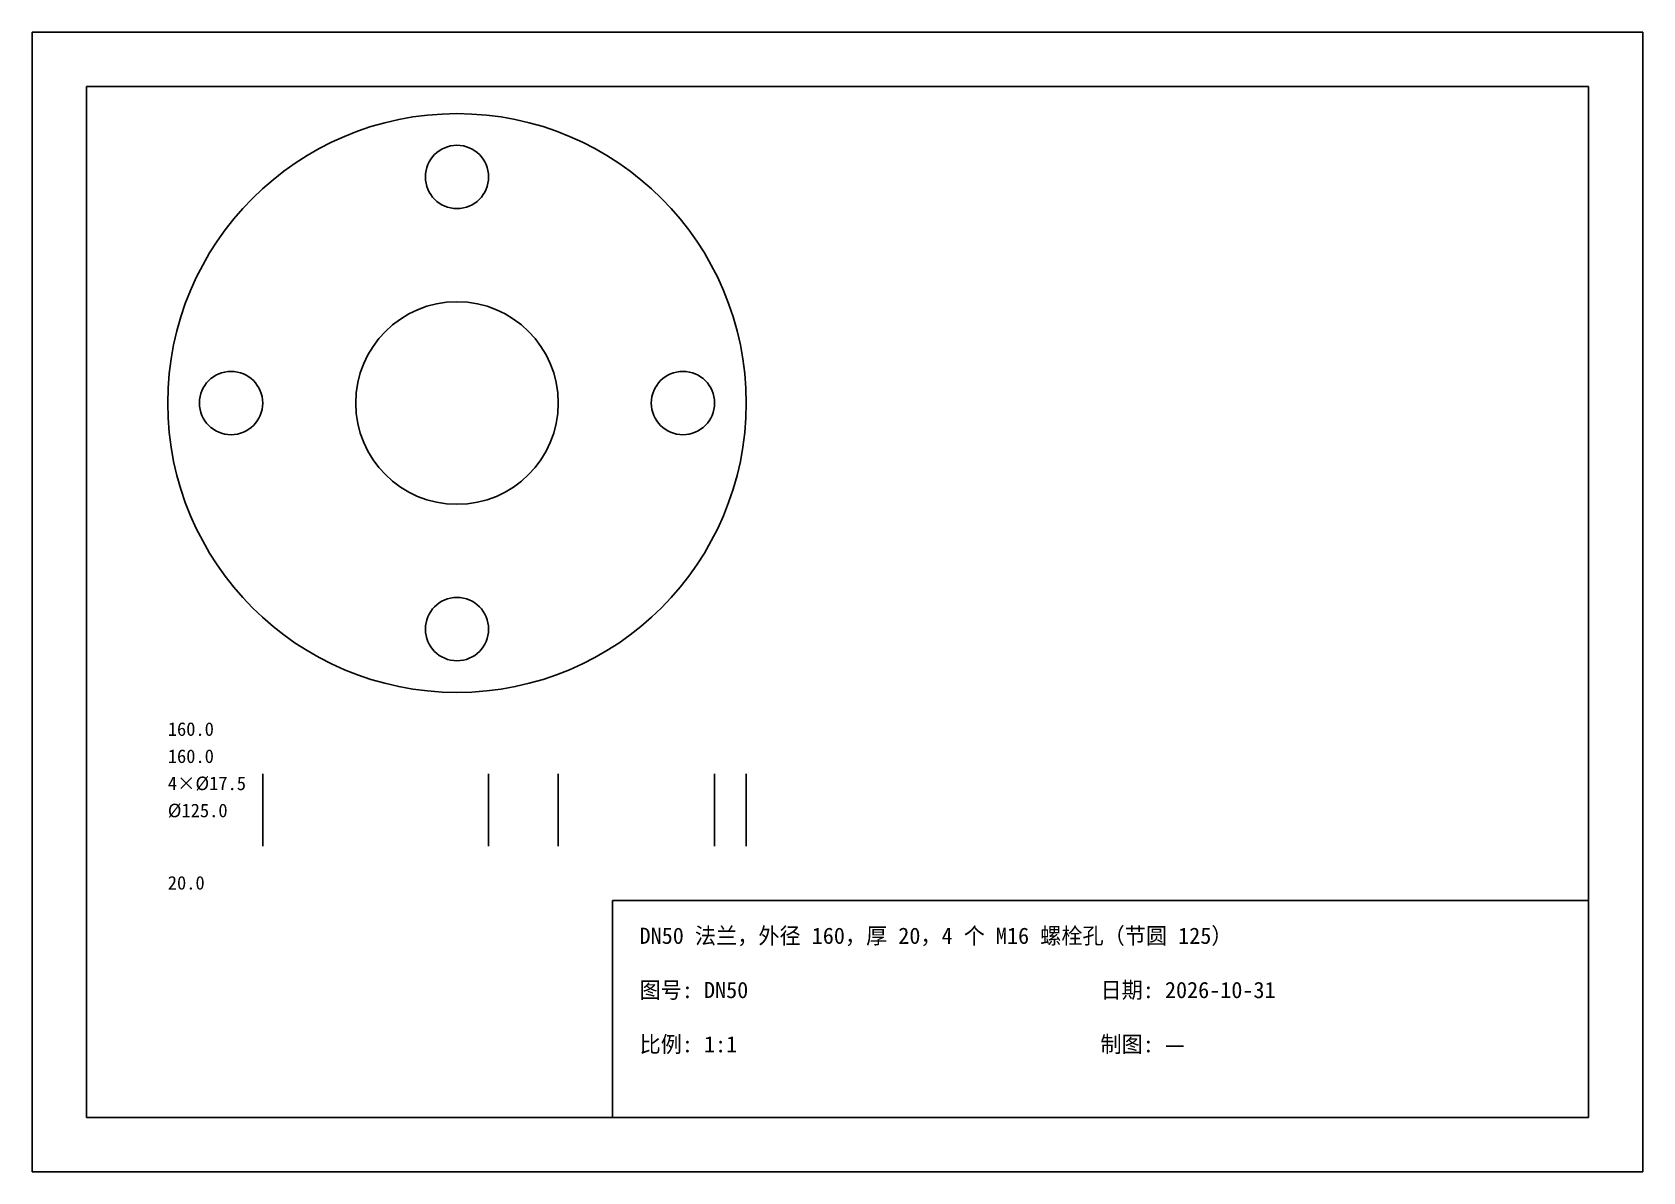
# Model space of a CAD drawing. Header units: millimetres. Extents: x 0 to 297, y 0 to 210.
import ezdxf

# ---------------------------------------------------------------- set-up
doc = ezdxf.new("R2010")
doc.units = ezdxf.units.MM

msp = doc.modelspace()

# ---------------------------------------------------------------- linework, layer by layer
for p, q in [((297, 210), (0, 210)), ((0, 210), (0, 0)), ((297, 0), (297, 210)), ((287, 200), (10, 200)), ((10, 200), (10, 10)), ((287, 10), (287, 200)), ((42.5, 60), (42.5, 73.333333)), ((84.166667, 60), (84.166667, 73.333333)), ((97, 60), (97, 73.333333)), ((125.833333, 60), (125.833333, 73.333333)), ((131.666667, 60), (131.666667, 73.333333)), ((287, 50), (107, 50)), ((107, 50), (107, 10)), ((287, 10), (287, 50)), ((10, 10), (287, 10)), ((107, 10), (287, 10)), ((0, 0), (297, 0))]:
    msp.add_line(p, q)
for centre, radius in [((78.333333, 141.666667), 53.333333), ((78.333333, 183.333333), 5.833333), ((78.333333, 141.666667), 18.666667), ((36.666667, 141.666667), 5.833333), ((120, 141.666667), 5.833333), ((78.333333, 100), 5.833333)]:
    msp.add_circle(centre, radius)

# ---------------------------------------------------------------- texts
for s, height, p in [('160.0', 2.5, (25, 80.333333)), ('160.0', 2.5, (25, 75.333333)), ('4×%%c17.5', 2.5, (25, 70.333333)), ('%%c125.0', 2.5, (25, 65.333333)), ('20.0', 2.5, (25, 52)), ('DN50 法兰，外径 160，厚 20，4 个 M16 螺栓孔（节圆 125）', 3, (112, 42)), ('图号: DN50', 3, (112, 32)), ('日期: 2026-10-31', 3, (197, 32)), ('比例: 1:1', 3, (112, 22)), ('制图: —', 3, (197, 22))]:
    msp.add_text(s, height=height).set_placement(p)

doc.saveas('drawing.dxf')
